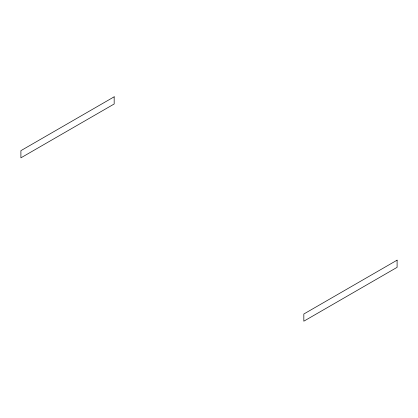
<?xml version="1.0" encoding="UTF-8"?>
<svg xmlns="http://www.w3.org/2000/svg" width="418" height="418" viewBox="0 0 418 418"><rect width="100%" height="100%" fill="white"/><g stroke="black" fill="none" stroke-linecap="round" stroke-linejoin="round"><path stroke-width="0.63" d="M114.171 96.809L20.9 150.663L20.9 157.842L114.171 103.993L114.171 96.809M397.1 260.158L303.829 314.007L303.829 321.191L397.1 267.337L397.1 260.158"/></g></svg>
